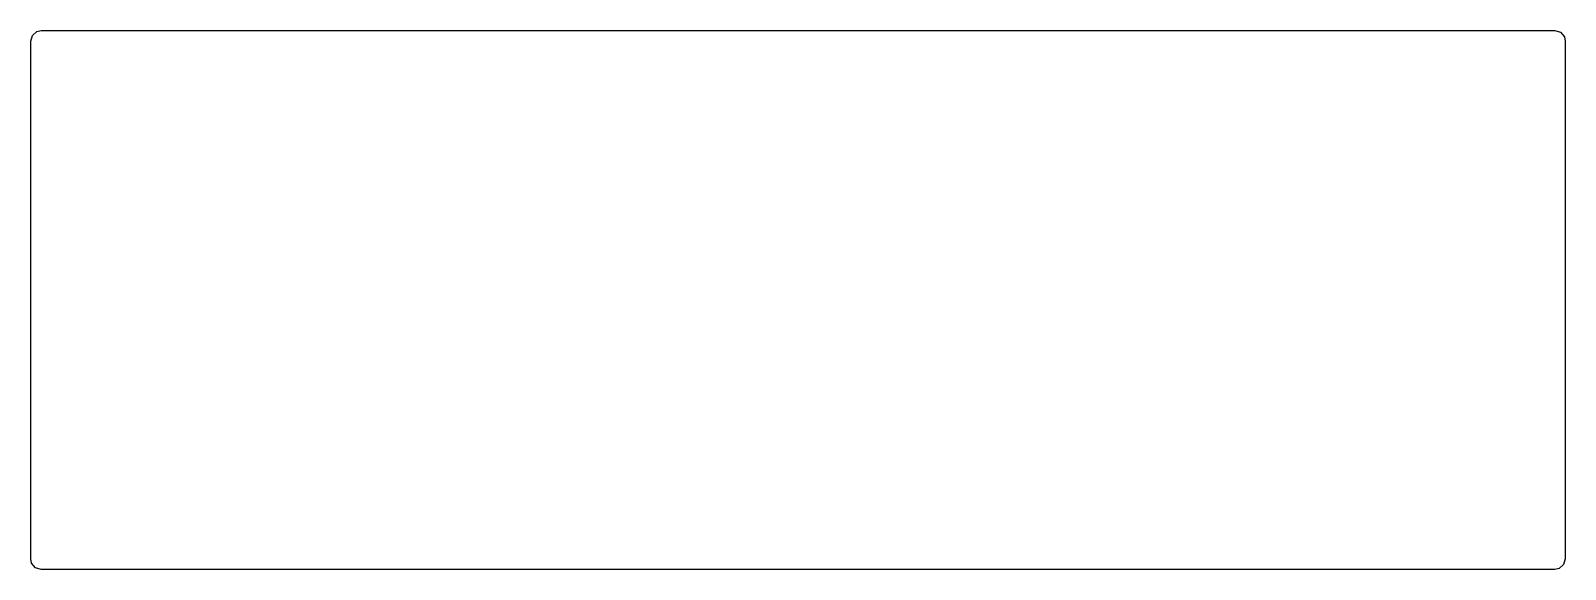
# Model space of a CAD drawing. Extents: x 92 to 110.5, y -67.8 to -61.2.
import ezdxf

# ---------------------------------------------------------------- set-up
doc = ezdxf.new("R2010")
doc.units = 0
doc.layers.add('BLACK', color=7, linetype='CONTINUOUS')

msp = doc.modelspace()

# ---------------------------------------------------------------- linework, layer by layer
at = {"layer": 'BLACK', "linetype": 'CONTINUOUS'}
for p, q in [((92, -61.376), (92.02, -61.3079)), ((92, -67.624), (92, -61.376)), ((92.02, -61.3079), (92.0737, -61.2614)), ((92.0737, -61.2614), (92.126, -61.25)), ((92.126, -61.25), (110.374, -61.25)), ((110.374, -61.25), (110.442, -61.27)), ((110.442, -61.27), (110.489, -61.3237)), ((110.489, -61.3237), (110.5, -61.376)), ((110.5, -61.376), (110.5, -67.624)), ((92.0114, -67.6763), (92, -67.624)), ((92.0579, -67.73), (92.0114, -67.6763)), ((110.48, -67.6921), (110.426, -67.7386)), ((110.5, -67.624), (110.48, -67.6921)), ((92.126, -67.75), (92.0579, -67.73)), ((110.374, -67.75), (92.126, -67.75)), ((110.426, -67.7386), (110.374, -67.75))]:
    msp.add_line(p, q, dxfattribs=at)

doc.saveas('drawing.dxf')
